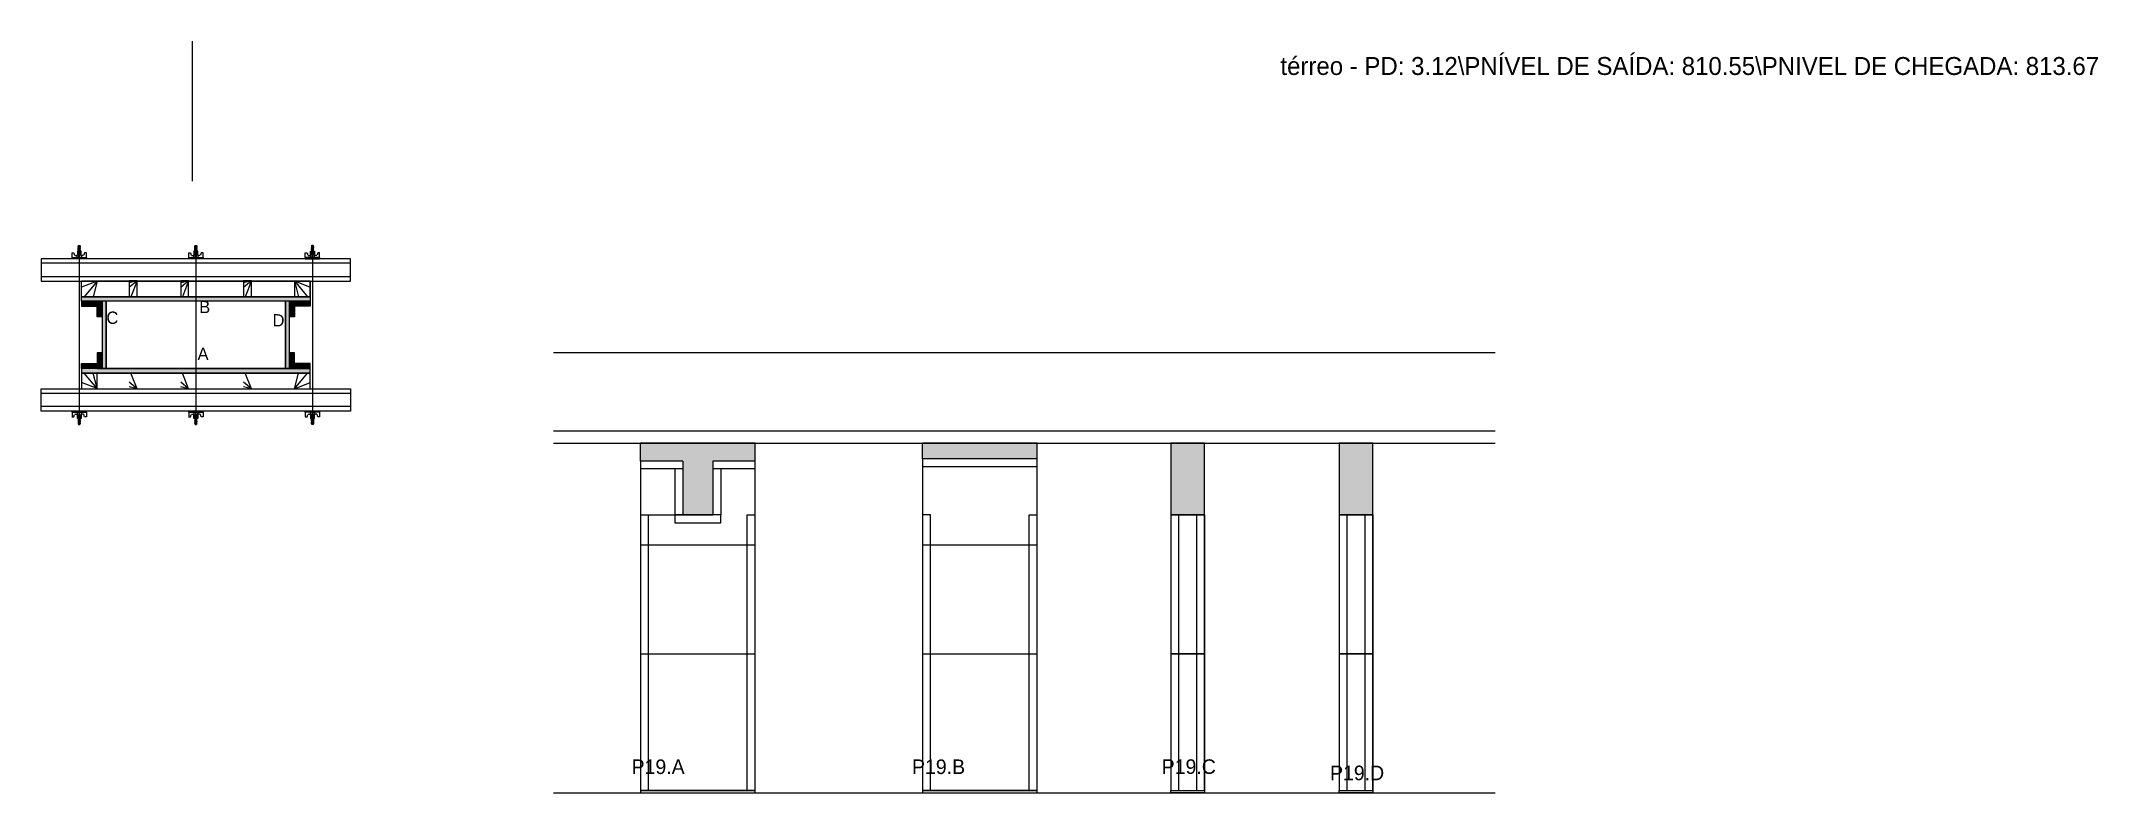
# Model space of a CAD drawing. Header units: metres. Extents: x 14562 to 16396, y 2828 to 3499.
import ezdxf

# ---------------------------------------------------------------- set-up
doc = ezdxf.new("R2010")
doc.units = ezdxf.units.M
for name, color, linetype in [('CHAPA', 7, 'Continuous'), ('COTA', 7, 'Continuous'), ('Hachura', 7, 'Continuous'), ('Madeira', 7, 'Continuous'), ('NIVEL 1° PAV.', 7, 'Continuous'), ('NIVEL 2° PAV.', 7, 'Continuous'), ('NOMENCLATURA', 7, 'Continuous'), ('Nível', 7, 'Continuous'), ('Painéis', 7, 'Continuous'), ('Perfil Metálico', 7, 'Continuous'), ('SARR_2.2x7', 7, 'Continuous'), ('SARRAFO', 7, 'Continuous'), ('Texto Seção', 7, 'Continuous'), ('TEXTO_GERAL', 7, 'Continuous')]:
    doc.layers.add(name, color=color, linetype=linetype)

msp = doc.modelspace()

# ---------------------------------------------------------------- hatches: boundary and pattern name
at = {"layer": 'COTA'}
h = msp.add_hatch(color=7, dxfattribs=at)
h.dxf.hatch_style = 1
h.paths.add_polyline_path([(15160.9, 3124.3), (15198.4, 3124.3), (15198.4, 3124.3), (15198.4, 3140.3), (15198.4, 3140.3), (15096.4, 3140.3), (15096.4, 3140.3), (15096.4, 3124.3), (15096.4, 3124.3), (15133.9, 3124.3), (15133.9, 3124.3), (15133.9, 3076.3), (15133.9, 3076.3), (15160.9, 3076.3), (15160.9, 3076.3), (15160.9, 3124.3)])
h = msp.add_hatch(color=7, dxfattribs=at)
h.dxf.hatch_style = 1
h.paths.add_polyline_path([(15347.9, 3126.3), (15449.9, 3126.3), (15449.9, 3126.3), (15449.9, 3140.3), (15449.9, 3140.3), (15347.9, 3140.3), (15347.9, 3140.3), (15347.9, 3126.3)])
h = msp.add_hatch(color=7, dxfattribs=at)
h.dxf.hatch_style = 1
h.paths.add_polyline_path([(15569.2, 3076.3), (15599.2, 3076.3), (15599.2, 3076.3), (15599.2, 3140.3), (15599.2, 3140.3), (15569.2, 3140.3), (15569.2, 3140.3), (15569.2, 3076.3)])
h = msp.add_hatch(color=7, dxfattribs=at)
h.dxf.hatch_style = 1
h.paths.add_polyline_path([(15719.3, 3076.3), (15749.3, 3076.3), (15749.3, 3076.3), (15749.3, 3140.3), (15749.3, 3140.3), (15719.3, 3140.3), (15719.3, 3140.3), (15719.3, 3076.3)])
at = {"layer": 'Hachura'}
h = msp.add_hatch(color=7, dxfattribs=at)
h.dxf.hatch_style = 1
h.paths.add_polyline_path([(14597.7, 3266.9), (14597.7, 3270.9), (14597.7, 3270.9), (14801.7, 3270.9), (14801.7, 3270.9), (14801.7, 3266.9), (14801.7, 3266.9), (14597.7, 3266.9)])
h = msp.add_hatch(color=7, dxfattribs=at)
h.dxf.hatch_style = 1
h.paths.add_polyline_path([(14597.7, 3266.9), (14597.7, 3270.9), (14597.7, 3270.9), (14801.7, 3270.9), (14801.7, 3270.9), (14801.7, 3266.9), (14801.7, 3266.9), (14597.7, 3266.9)])
h = msp.add_hatch(color=7, dxfattribs=at)
h.dxf.hatch_style = 1
h.paths.add_polyline_path([(14611.7, 3266.9), (14611.7, 3262.5), (14611.7, 3262.5), (14597.7, 3262.5), (14597.7, 3262.5), (14597.7, 3266.9), (14597.7, 3266.9), (14611.7, 3266.9)])
h = msp.add_hatch(color=7, dxfattribs=at)
h.dxf.hatch_style = 1
h.paths.add_polyline_path([(14616.1, 3266.9), (14611.7, 3266.9), (14611.7, 3266.9), (14611.7, 3252.9), (14611.7, 3252.9), (14616.1, 3252.9), (14616.1, 3252.9), (14616.1, 3266.9)])
h = msp.add_hatch(color=7, dxfattribs=at)
h.dxf.hatch_style = 1
h.paths.add_polyline_path([(14619.7, 3266.9), (14616.1, 3266.9), (14616.1, 3266.9), (14616.1, 3206.9), (14616.1, 3206.9), (14619.7, 3206.9), (14619.7, 3206.9), (14619.7, 3266.9)])
h = msp.add_hatch(color=7, dxfattribs=at)
h.dxf.hatch_style = 1
h.paths.add_polyline_path([(14619.7, 3266.9), (14616.1, 3266.9), (14616.1, 3266.9), (14616.1, 3206.9), (14616.1, 3206.9), (14619.7, 3206.9), (14619.7, 3206.9), (14619.7, 3266.9)])
h = msp.add_hatch(color=7, dxfattribs=at)
h.dxf.hatch_style = 1
h.paths.add_polyline_path([(14783.3, 3266.9), (14779.7, 3266.9), (14779.7, 3266.9), (14779.7, 3206.9), (14779.7, 3206.9), (14783.3, 3206.9), (14783.3, 3206.9), (14783.3, 3266.9)])
h = msp.add_hatch(color=7, dxfattribs=at)
h.dxf.hatch_style = 1
h.paths.add_polyline_path([(14783.3, 3266.9), (14779.7, 3266.9), (14779.7, 3266.9), (14779.7, 3206.9), (14779.7, 3206.9), (14783.3, 3206.9), (14783.3, 3206.9), (14783.3, 3266.9)])
h = msp.add_hatch(color=7, dxfattribs=at)
h.dxf.hatch_style = 1
h.paths.add_polyline_path([(14787.7, 3266.9), (14783.3, 3266.9), (14783.3, 3266.9), (14783.3, 3252.9), (14783.3, 3252.9), (14787.7, 3252.9), (14787.7, 3252.9), (14787.7, 3266.9)])
h = msp.add_hatch(color=7, dxfattribs=at)
h.dxf.hatch_style = 1
h.paths.add_polyline_path([(14787.7, 3266.9), (14787.7, 3262.5), (14787.7, 3262.5), (14801.7, 3262.5), (14801.7, 3262.5), (14801.7, 3266.9), (14801.7, 3266.9), (14787.7, 3266.9)])
h = msp.add_hatch(color=7, dxfattribs=at)
h.dxf.hatch_style = 1
h.paths.add_polyline_path([(14611.7, 3206.9), (14611.7, 3211.3), (14611.7, 3211.3), (14597.7, 3211.3), (14597.7, 3211.3), (14597.7, 3206.9), (14597.7, 3206.9), (14611.7, 3206.9)])
h = msp.add_hatch(color=7, dxfattribs=at)
h.dxf.hatch_style = 1
h.paths.add_polyline_path([(14616.1, 3206.9), (14611.7, 3206.9), (14611.7, 3206.9), (14611.7, 3220.9), (14611.7, 3220.9), (14616.1, 3220.9), (14616.1, 3220.9), (14616.1, 3206.9)])
h = msp.add_hatch(color=7, dxfattribs=at)
h.dxf.hatch_style = 1
h.paths.add_polyline_path([(14787.7, 3206.9), (14783.3, 3206.9), (14783.3, 3206.9), (14783.3, 3220.9), (14783.3, 3220.9), (14787.7, 3220.9), (14787.7, 3220.9), (14787.7, 3206.9)])
h = msp.add_hatch(color=7, dxfattribs=at)
h.dxf.hatch_style = 1
h.paths.add_polyline_path([(14787.7, 3206.9), (14787.7, 3211.3), (14787.7, 3211.3), (14801.7, 3211.3), (14801.7, 3211.3), (14801.7, 3206.9), (14801.7, 3206.9), (14787.7, 3206.9)])
h = msp.add_hatch(color=7, dxfattribs=at)
h.dxf.hatch_style = 1
h.paths.add_polyline_path([(14597.7, 3206.9), (14597.7, 3202.9), (14597.7, 3202.9), (14801.7, 3202.9), (14801.7, 3202.9), (14801.7, 3206.9), (14801.7, 3206.9), (14597.7, 3206.9)])
h = msp.add_hatch(color=7, dxfattribs=at)
h.dxf.hatch_style = 1
h.paths.add_polyline_path([(14597.7, 3206.9), (14597.7, 3202.9), (14597.7, 3202.9), (14801.7, 3202.9), (14801.7, 3202.9), (14801.7, 3206.9), (14801.7, 3206.9), (14597.7, 3206.9)])

# ---------------------------------------------------------------- linework, layer by layer
at = {"layer": 'CHAPA', "color": 7, "lineweight": 25}
for points in [[(14597.7, 3266.9), (14597.7, 3270.9), (14801.7, 3270.9), (14801.7, 3266.9)], [(14597.7, 3266.9), (14597.7, 3270.9), (14801.7, 3270.9), (14801.7, 3266.9)], [(14619.7, 3266.9), (14616.1, 3266.9), (14616.1, 3206.9), (14619.7, 3206.9)], [(14619.7, 3266.9), (14616.1, 3266.9), (14616.1, 3206.9), (14619.7, 3206.9)], [(14783.3, 3266.9), (14779.7, 3266.9), (14779.7, 3206.9), (14783.3, 3206.9)], [(14783.3, 3266.9), (14779.7, 3266.9), (14779.7, 3206.9), (14783.3, 3206.9)], [(14597.7, 3206.9), (14597.7, 3202.9), (14801.7, 3202.9), (14801.7, 3206.9)], [(14597.7, 3206.9), (14597.7, 3202.9), (14801.7, 3202.9), (14801.7, 3206.9)]]:
    msp.add_lwpolyline(points, close=True, dxfattribs=at)
at = {"layer": 'COTA', "color": 7, "lineweight": 25}
for p, q in [((15198.4, 3140.3), (15096.4, 3140.3)), ((15096.4, 3124.3), (15096.4, 3140.3)), ((15198.4, 3124.3), (15198.4, 3140.3)), ((15449.9, 3140.3), (15347.9, 3140.3)), ((15347.9, 3126.3), (15347.9, 3140.3)), ((15449.9, 3126.3), (15449.9, 3140.3))]:
    msp.add_line(p, q, dxfattribs=at)
for points in [[(15599.2, 3076.3), (15599.2, 3140.3), (15569.2, 3140.3), (15569.2, 3076.3)], [(15749.3, 3076.3), (15749.3, 3140.3), (15719.3, 3140.3), (15719.3, 3076.3)]]:
    msp.add_lwpolyline(points, dxfattribs=at)
at = {"layer": 'Defpoints', "color": 7, "lineweight": 25}
msp.add_line((14696.7, 3374), (14696.7, 3499), dxfattribs=at)
at = {"layer": 'Hachura', "color": 7, "lineweight": 25}
for p, q in [((14589.2, 3310.1), (14590.9, 3310.1)), ((14589.2, 3305.9), (14602.1, 3305.9)), ((14589.2, 3305.9), (14594.4, 3305.9)), ((14589.3, 3304.9), (14589.3, 3310.1)), ((14602.1, 3304.9), (14589.3, 3304.9)), ((14589.4, 3305.9), (14589.4, 3304.9)), ((14589.6, 3305.9), (14589.6, 3304.9)), ((14589.9, 3305.9), (14589.9, 3304.9)), ((14590.4, 3305.9), (14590.4, 3304.9)), ((14590.9, 3310.1), (14591.5, 3307.9)), ((14591.2, 3305.9), (14591.2, 3304.9)), ((14591.8, 3307.7), (14593.8, 3307.7)), ((14592.7, 3305.9), (14592.7, 3304.9)), ((14601.2, 3304.9), (14593.4, 3304.9)), ((14593.8, 3308.4), (14597.6, 3308.4)), ((14593.8, 3305.9), (14593.8, 3308.4)), ((14595.7, 3305.9), (14593.8, 3305.9)), ((14597.4, 3311.7), (14594, 3311.7)), ((14594, 3311.7), (14594, 3308.4)), ((14597.4, 3311.6), (14594, 3311.6)), ((14594.4, 3305.9), (14595.1, 3305.9)), ((14594.6, 3316), (14596.8, 3314.9)), ((14596.7, 3314.7), (14594.6, 3315.8)), ((14594.6, 3314.9), (14596.8, 3313.8)), ((14596.7, 3313.5), (14594.6, 3314.6)), ((14594.6, 3313.7), (14596.8, 3312.6)), ((14596.7, 3312.4), (14594.6, 3313.4)), ((14595.8, 3311.7), (14594.6, 3312.3)), ((14594.7, 3316.4), (14595, 3316.7)), ((14594.7, 3316.1), (14594.7, 3316.4)), ((14594.7, 3316.4), (14594.7, 3316.4)), ((14596.6, 3316.4), (14594.7, 3316.4)), ((14594.7, 3316.1), (14596.6, 3315.1)), ((14594.7, 3316.1), (14596.6, 3315.1)), ((14594.7, 3314.9), (14594.7, 3315.6)), ((14596.6, 3314.6), (14594.7, 3315.6)), ((14594.7, 3314.9), (14596.6, 3314)), ((14594.7, 3313.8), (14594.7, 3314.4)), ((14596.6, 3313.5), (14594.7, 3314.4)), ((14594.7, 3314.2), (14594.7, 3314.4)), ((14594.7, 3313.8), (14596.6, 3312.8)), ((14594.7, 3312.6), (14594.7, 3313.3)), ((14596.6, 3312.3), (14594.7, 3313.3)), ((14594.7, 3312.6), (14596.6, 3311.7)), ((14595.6, 3311.7), (14594.7, 3312.1)), ((14594.7, 3311.7), (14594.7, 3312.1)), ((14594.7, 3305.5), (14594.7, 3305.7)), ((14594.7, 3305.1), (14594.7, 3305.5)), ((14595, 3316.7), (14596.3, 3316.7)), ((14595.1, 3311.7), (14595.1, 3308.4)), ((14596.6, 3315.8), (14595.3, 3316.4)), ((14595.4, 3305.9), (14595.4, 3307.9)), ((14596.7, 3315.9), (14595.6, 3316.4)), ((14595.7, 3315.7), (14595.7, 3161.9)), ((14595.7, 3305.9), (14595.7, 3304.9)), ((14595.9, 3307.9), (14595.9, 3305.9)), ((14596.1, 3316.4), (14596.8, 3316.1)), ((14596.6, 3316.4), (14596.3, 3316.7)), ((14596.3, 3316.4), (14596.6, 3316.3)), ((14596.6, 3316.3), (14596.6, 3316.4)), ((14596.6, 3315.8), (14596.6, 3315.1)), ((14596.6, 3314), (14596.6, 3314.6)), ((14596.6, 3313.2), (14596.6, 3313.5)), ((14596.6, 3313.2), (14596.6, 3312.8)), ((14596.6, 3312.3), (14596.6, 3311.7)), ((14596.6, 3311.7), (14596.6, 3308.4)), ((14596.7, 3305.7), (14596.7, 3305.3)), ((14597.4, 3308.4), (14597.4, 3311.7)), ((14597.6, 3308.4), (14597.4, 3308.4)), ((14597.6, 3308.4), (14597.4, 3308.4)), ((14597.6, 3308.4), (14597.6, 3305.9)), ((14599.6, 3307.7), (14597.6, 3307.7)), ((14598.7, 3305.9), (14598.7, 3304.9)), ((14600.5, 3310.1), (14599.9, 3307.9)), ((14600.2, 3305.9), (14600.2, 3304.9)), ((14602.1, 3310.1), (14600.5, 3310.1)), ((14601, 3305.9), (14601, 3304.9)), ((14601.5, 3305.9), (14601.5, 3304.9)), ((14601.8, 3305.9), (14601.8, 3304.9)), ((14602, 3305.9), (14602, 3304.9)), ((14602.1, 3305.9), (14602.1, 3310.1)), ((14602.1, 3305.9), (14602.1, 3304.9)), ((14693.2, 3310.1), (14694.9, 3310.1)), ((14693.2, 3305.9), (14706.1, 3305.9)), ((14693.2, 3305.9), (14698.4, 3305.9)), ((14693.3, 3304.9), (14693.3, 3310.1)), ((14706.1, 3304.9), (14693.3, 3304.9)), ((14693.4, 3305.9), (14693.4, 3304.9)), ((14693.6, 3305.9), (14693.6, 3304.9)), ((14693.9, 3305.9), (14693.9, 3304.9)), ((14694.4, 3305.9), (14694.4, 3304.9)), ((14694.9, 3310.1), (14695.5, 3307.9)), ((14695.2, 3305.9), (14695.2, 3304.9)), ((14695.8, 3307.7), (14697.8, 3307.7)), ((14696.7, 3305.9), (14696.7, 3304.9)), ((14705.2, 3304.9), (14697.4, 3304.9)), ((14697.8, 3308.4), (14701.6, 3308.4)), ((14697.8, 3305.9), (14697.8, 3308.4)), ((14699.7, 3305.9), (14697.8, 3305.9)), ((14701.4, 3311.7), (14698, 3311.7)), ((14698, 3311.7), (14698, 3308.4)), ((14701.4, 3311.6), (14698, 3311.6)), ((14698.4, 3305.9), (14699.1, 3305.9)), ((14698.6, 3316), (14700.8, 3314.9)), ((14700.7, 3314.7), (14698.6, 3315.8)), ((14698.6, 3314.9), (14700.8, 3313.8)), ((14700.7, 3313.5), (14698.6, 3314.6)), ((14698.6, 3313.7), (14700.8, 3312.6)), ((14700.7, 3312.4), (14698.6, 3313.4)), ((14699.8, 3311.7), (14698.6, 3312.3)), ((14698.7, 3316.4), (14699, 3316.7)), ((14698.7, 3316.1), (14698.7, 3316.4)), ((14698.7, 3316.4), (14698.7, 3316.4)), ((14700.6, 3316.4), (14698.7, 3316.4)), ((14698.7, 3316.1), (14700.6, 3315.1)), ((14698.7, 3316.1), (14700.6, 3315.1)), ((14698.7, 3314.9), (14698.7, 3315.6)), ((14700.6, 3314.6), (14698.7, 3315.6)), ((14698.7, 3314.9), (14700.6, 3314)), ((14698.7, 3313.8), (14698.7, 3314.4)), ((14700.6, 3313.5), (14698.7, 3314.4)), ((14698.7, 3314.2), (14698.7, 3314.4)), ((14698.7, 3313.8), (14700.6, 3312.8)), ((14698.7, 3312.6), (14698.7, 3313.3)), ((14700.6, 3312.3), (14698.7, 3313.3)), ((14698.7, 3312.6), (14700.6, 3311.7)), ((14699.6, 3311.7), (14698.7, 3312.1)), ((14698.7, 3311.7), (14698.7, 3312.1)), ((14698.7, 3305.5), (14698.7, 3305.7)), ((14698.7, 3305.1), (14698.7, 3305.5)), ((14699, 3316.7), (14700.3, 3316.7)), ((14699.1, 3311.7), (14699.1, 3308.4)), ((14700.6, 3315.8), (14699.3, 3316.4)), ((14699.4, 3305.9), (14699.4, 3307.9)), ((14700.7, 3315.9), (14699.6, 3316.4)), ((14699.7, 3315.7), (14699.7, 3161.9)), ((14699.7, 3305.9), (14699.7, 3304.9)), ((14699.9, 3307.9), (14699.9, 3305.9)), ((14700.1, 3316.4), (14700.8, 3316.1)), ((14700.6, 3316.4), (14700.3, 3316.7)), ((14700.3, 3316.4), (14700.6, 3316.3)), ((14700.6, 3316.3), (14700.6, 3316.4)), ((14700.6, 3315.8), (14700.6, 3315.1)), ((14700.6, 3314), (14700.6, 3314.6)), ((14700.6, 3313.2), (14700.6, 3313.5)), ((14700.6, 3313.2), (14700.6, 3312.8)), ((14700.6, 3312.3), (14700.6, 3311.7)), ((14700.6, 3311.7), (14700.6, 3308.4)), ((14700.7, 3305.7), (14700.7, 3305.3)), ((14701.4, 3308.4), (14701.4, 3311.7)), ((14701.6, 3308.4), (14701.4, 3308.4)), ((14701.6, 3308.4), (14701.4, 3308.4)), ((14701.6, 3308.4), (14701.6, 3305.9)), ((14703.6, 3307.7), (14701.6, 3307.7)), ((14702.7, 3305.9), (14702.7, 3304.9)), ((14704.5, 3310.1), (14703.9, 3307.9)), ((14704.2, 3305.9), (14704.2, 3304.9)), ((14706.1, 3310.1), (14704.5, 3310.1)), ((14705, 3305.9), (14705, 3304.9)), ((14705.5, 3305.9), (14705.5, 3304.9)), ((14705.8, 3305.9), (14705.8, 3304.9)), ((14706, 3305.9), (14706, 3304.9)), ((14706.1, 3305.9), (14706.1, 3310.1)), ((14706.1, 3305.9), (14706.1, 3304.9)), ((14797.3, 3305.9), (14797.3, 3310.1)), ((14797.3, 3310.1), (14798.9, 3310.1)), ((14810.2, 3305.9), (14797.3, 3305.9)), ((14797.3, 3305.9), (14797.3, 3304.9)), ((14797.3, 3304.9), (14810.1, 3304.9)), ((14797.4, 3305.9), (14797.4, 3304.9)), ((14797.6, 3305.9), (14797.6, 3304.9)), ((14797.9, 3305.9), (14797.9, 3304.9)), ((14798.2, 3304.9), (14806, 3304.9)), ((14798.4, 3305.9), (14798.4, 3304.9)), ((14798.9, 3310.1), (14799.5, 3307.9)), ((14799.2, 3305.9), (14799.2, 3304.9)), ((14799.8, 3307.7), (14801.8, 3307.7)), ((14800.7, 3305.9), (14800.7, 3304.9)), ((14805.6, 3308.4), (14801.8, 3308.4)), ((14801.8, 3308.4), (14801.8, 3305.9)), ((14801.8, 3308.4), (14802, 3308.4)), ((14801.8, 3308.4), (14802, 3308.4)), ((14802, 3311.7), (14805.4, 3311.7)), ((14802, 3308.4), (14802, 3311.7)), ((14802, 3311.6), (14805.4, 3311.6)), ((14803.3, 3316.4), (14802.6, 3316.1)), ((14804.8, 3316), (14802.6, 3314.9)), ((14804.8, 3314.9), (14802.6, 3313.8)), ((14804.8, 3313.7), (14802.6, 3312.6)), ((14802.7, 3315.9), (14803.8, 3316.4)), ((14802.7, 3314.7), (14804.8, 3315.8)), ((14802.7, 3313.5), (14804.8, 3314.6)), ((14802.7, 3312.4), (14804.8, 3313.4)), ((14802.7, 3305.7), (14802.7, 3305.3)), ((14802.8, 3316.4), (14803.1, 3316.7)), ((14803.1, 3316.4), (14802.8, 3316.3)), ((14802.8, 3316.3), (14802.8, 3316.4)), ((14802.8, 3315.8), (14804.1, 3316.4)), ((14802.8, 3316.4), (14804.7, 3316.4)), ((14804.7, 3316.1), (14802.8, 3315.1)), ((14804.7, 3316.1), (14802.8, 3315.1)), ((14802.8, 3315.8), (14802.8, 3315.1)), ((14802.8, 3314.6), (14804.7, 3315.6)), ((14804.7, 3314.9), (14802.8, 3314)), ((14802.8, 3314), (14802.8, 3314.6)), ((14802.8, 3313.5), (14804.7, 3314.4)), ((14804.7, 3313.8), (14802.8, 3312.8)), ((14802.8, 3313.2), (14802.8, 3313.5)), ((14802.8, 3312.3), (14804.7, 3313.3)), ((14802.8, 3313.2), (14802.8, 3312.8)), ((14804.7, 3312.6), (14802.8, 3311.7)), ((14802.8, 3312.3), (14802.8, 3311.7)), ((14802.8, 3311.7), (14802.8, 3308.4)), ((14804.4, 3316.7), (14803.1, 3316.7)), ((14803.5, 3307.9), (14803.5, 3305.9)), ((14803.6, 3311.7), (14804.8, 3312.3)), ((14803.7, 3315.7), (14803.7, 3161.9)), ((14803.7, 3305.9), (14805.6, 3305.9)), ((14803.7, 3305.9), (14803.7, 3304.9)), ((14803.8, 3311.7), (14804.7, 3312.1)), ((14804, 3305.9), (14804, 3307.9)), ((14804.3, 3311.7), (14804.3, 3308.4)), ((14805, 3305.9), (14804.3, 3305.9)), ((14804.7, 3316.4), (14804.4, 3316.7)), ((14804.7, 3316.1), (14804.7, 3316.4)), ((14804.7, 3316.4), (14804.7, 3316.4)), ((14804.7, 3314.9), (14804.7, 3315.6)), ((14804.7, 3313.8), (14804.7, 3314.4)), ((14804.7, 3314.2), (14804.7, 3314.4)), ((14804.7, 3312.6), (14804.7, 3313.3)), ((14804.7, 3311.7), (14804.7, 3312.1)), ((14804.7, 3305.5), (14804.7, 3305.7)), ((14804.7, 3305.1), (14804.7, 3305.5)), ((14810.2, 3305.9), (14805, 3305.9)), ((14805.4, 3311.7), (14805.4, 3308.4)), ((14805.6, 3305.9), (14805.6, 3308.4)), ((14807.6, 3307.7), (14805.6, 3307.7)), ((14806.7, 3305.9), (14806.7, 3304.9)), ((14808.5, 3310.1), (14807.9, 3307.9)), ((14808.2, 3305.9), (14808.2, 3304.9)), ((14810.2, 3310.1), (14808.5, 3310.1)), ((14809, 3305.9), (14809, 3304.9)), ((14809.5, 3305.9), (14809.5, 3304.9)), ((14809.8, 3305.9), (14809.8, 3304.9)), ((14810, 3305.9), (14810, 3304.9)), ((14810.1, 3304.9), (14810.1, 3310.1)), ((14589.2, 3168), (14602.1, 3168)), ((14589.2, 3168), (14594.4, 3168)), ((14589.2, 3163.8), (14590.9, 3163.8)), ((14602.1, 3168.9), (14589.3, 3168.9)), ((14589.3, 3168.9), (14589.3, 3163.8)), ((14589.4, 3168), (14589.4, 3169)), ((14589.6, 3168), (14589.6, 3169)), ((14589.9, 3168), (14589.9, 3169)), ((14590.4, 3168), (14590.4, 3169)), ((14590.9, 3163.8), (14591.5, 3166)), ((14591.2, 3168), (14591.2, 3169)), ((14591.8, 3166.2), (14593.8, 3166.2)), ((14592.7, 3168), (14592.7, 3169)), ((14601.2, 3168.9), (14593.4, 3168.9)), ((14595.7, 3168), (14593.8, 3168)), ((14593.8, 3168), (14593.8, 3165.5)), ((14593.8, 3165.5), (14597.6, 3165.5)), ((14594, 3162.2), (14594, 3165.5)), ((14597.4, 3162.3), (14594, 3162.3)), ((14597.4, 3162.2), (14594, 3162.2)), ((14594.4, 3168), (14595.1, 3168)), ((14595.8, 3162.2), (14594.6, 3161.6)), ((14596.7, 3161.5), (14594.6, 3160.4)), ((14594.6, 3160.2), (14596.8, 3161.3)), ((14596.7, 3160.4), (14594.6, 3159.3)), ((14594.6, 3159), (14596.8, 3160.1)), ((14596.7, 3159.2), (14594.6, 3158.1)), ((14594.6, 3157.9), (14596.8, 3159)), ((14594.7, 3168.8), (14594.7, 3168.4)), ((14594.7, 3168.4), (14594.7, 3168.2)), ((14594.7, 3161.3), (14596.6, 3162.2)), ((14595.6, 3162.2), (14594.7, 3161.8)), ((14594.7, 3162.2), (14594.7, 3161.8)), ((14596.6, 3161.6), (14594.7, 3160.6)), ((14594.7, 3161.3), (14594.7, 3160.6)), ((14594.7, 3160.1), (14596.6, 3161.1)), ((14596.6, 3160.4), (14594.7, 3159.5)), ((14594.7, 3160.1), (14594.7, 3159.5)), ((14594.7, 3159), (14596.6, 3159.9)), ((14594.7, 3159.7), (14594.7, 3159.5)), ((14596.6, 3159.3), (14594.7, 3158.3)), ((14594.7, 3159), (14594.7, 3158.3)), ((14594.7, 3157.8), (14596.6, 3158.8)), ((14594.7, 3157.8), (14596.6, 3158.8)), ((14594.7, 3157.8), (14594.7, 3157.5)), ((14594.7, 3157.5), (14594.7, 3157.5)), ((14594.7, 3157.5), (14595, 3157.1)), ((14596.6, 3157.5), (14594.7, 3157.5)), ((14595, 3157.1), (14596.3, 3157.1)), ((14595.1, 3162.2), (14595.1, 3165.5)), ((14596.6, 3158.1), (14595.3, 3157.5)), ((14595.4, 3168), (14595.4, 3166)), ((14596.7, 3158), (14595.6, 3157.5)), ((14595.7, 3168), (14595.7, 3168.9)), ((14595.9, 3166), (14595.9, 3168)), ((14596.1, 3157.5), (14596.8, 3157.8)), ((14596.3, 3157.5), (14596.6, 3157.6)), ((14596.6, 3157.5), (14596.3, 3157.1)), ((14596.6, 3162.2), (14596.6, 3165.5)), ((14596.6, 3161.6), (14596.6, 3162.2)), ((14596.6, 3160.6), (14596.6, 3161.1)), ((14596.6, 3160.6), (14596.6, 3160.4)), ((14596.6, 3159.9), (14596.6, 3159.3)), ((14596.6, 3158.1), (14596.6, 3158.8)), ((14596.6, 3157.6), (14596.6, 3157.5)), ((14596.7, 3168.2), (14596.7, 3168.6)), ((14597.4, 3165.5), (14597.4, 3162.2)), ((14597.6, 3165.5), (14597.4, 3165.5)), ((14597.6, 3165.5), (14597.4, 3165.5)), ((14597.6, 3165.5), (14597.6, 3168)), ((14599.6, 3166.2), (14597.6, 3166.2)), ((14598.7, 3168), (14598.7, 3168.9)), ((14600.5, 3163.8), (14599.9, 3166)), ((14600.2, 3168), (14600.2, 3169)), ((14602.1, 3163.8), (14600.5, 3163.8)), ((14601, 3168), (14601, 3169)), ((14601.5, 3168), (14601.5, 3169)), ((14601.8, 3168), (14601.8, 3169)), ((14602, 3168), (14602, 3169)), ((14602.1, 3168), (14602.1, 3168.9)), ((14602.1, 3168), (14602.1, 3163.8)), ((14693.2, 3168), (14706.1, 3168)), ((14693.2, 3168), (14698.4, 3168)), ((14693.2, 3163.8), (14694.9, 3163.8)), ((14706.1, 3168.9), (14693.3, 3168.9)), ((14693.3, 3168.9), (14693.3, 3163.8)), ((14693.4, 3168), (14693.4, 3169)), ((14693.6, 3168), (14693.6, 3169)), ((14693.9, 3168), (14693.9, 3169)), ((14694.4, 3168), (14694.4, 3169)), ((14694.9, 3163.8), (14695.5, 3166)), ((14695.2, 3168), (14695.2, 3169)), ((14695.8, 3166.2), (14697.8, 3166.2)), ((14696.7, 3168), (14696.7, 3169)), ((14705.2, 3168.9), (14697.4, 3168.9)), ((14699.7, 3168), (14697.8, 3168)), ((14697.8, 3168), (14697.8, 3165.5)), ((14697.8, 3165.5), (14701.6, 3165.5)), ((14698, 3162.2), (14698, 3165.5)), ((14701.4, 3162.3), (14698, 3162.3)), ((14701.4, 3162.2), (14698, 3162.2)), ((14698.4, 3168), (14699.1, 3168)), ((14699.8, 3162.2), (14698.6, 3161.6)), ((14700.7, 3161.5), (14698.6, 3160.4)), ((14698.6, 3160.2), (14700.8, 3161.3)), ((14700.7, 3160.4), (14698.6, 3159.3)), ((14698.6, 3159), (14700.8, 3160.1)), ((14700.7, 3159.2), (14698.6, 3158.1)), ((14698.6, 3157.9), (14700.8, 3159)), ((14698.7, 3168.8), (14698.7, 3168.4)), ((14698.7, 3168.4), (14698.7, 3168.2)), ((14698.7, 3161.3), (14700.6, 3162.2)), ((14699.6, 3162.2), (14698.7, 3161.8)), ((14698.7, 3162.2), (14698.7, 3161.8)), ((14700.6, 3161.6), (14698.7, 3160.6)), ((14698.7, 3161.3), (14698.7, 3160.6)), ((14698.7, 3160.1), (14700.6, 3161.1)), ((14700.6, 3160.4), (14698.7, 3159.5)), ((14698.7, 3160.1), (14698.7, 3159.5)), ((14698.7, 3159), (14700.6, 3159.9)), ((14698.7, 3159.7), (14698.7, 3159.5)), ((14700.6, 3159.3), (14698.7, 3158.3)), ((14698.7, 3159), (14698.7, 3158.3)), ((14698.7, 3157.8), (14700.6, 3158.8)), ((14698.7, 3157.8), (14700.6, 3158.8)), ((14698.7, 3157.8), (14698.7, 3157.5)), ((14698.7, 3157.5), (14698.7, 3157.5)), ((14698.7, 3157.5), (14699, 3157.1)), ((14700.6, 3157.5), (14698.7, 3157.5)), ((14699, 3157.1), (14700.3, 3157.1)), ((14699.1, 3162.2), (14699.1, 3165.5)), ((14700.6, 3158.1), (14699.3, 3157.5)), ((14699.4, 3168), (14699.4, 3166)), ((14700.7, 3158), (14699.6, 3157.5)), ((14699.7, 3168), (14699.7, 3168.9)), ((14699.9, 3166), (14699.9, 3168)), ((14700.1, 3157.5), (14700.8, 3157.8)), ((14700.3, 3157.5), (14700.6, 3157.6)), ((14700.6, 3157.5), (14700.3, 3157.1)), ((14700.6, 3162.2), (14700.6, 3165.5)), ((14700.6, 3161.6), (14700.6, 3162.2)), ((14700.6, 3160.6), (14700.6, 3161.1)), ((14700.6, 3160.6), (14700.6, 3160.4)), ((14700.6, 3159.9), (14700.6, 3159.3)), ((14700.6, 3158.1), (14700.6, 3158.8)), ((14700.6, 3157.6), (14700.6, 3157.5)), ((14700.7, 3168.2), (14700.7, 3168.6)), ((14701.4, 3165.5), (14701.4, 3162.2)), ((14701.6, 3165.5), (14701.4, 3165.5)), ((14701.6, 3165.5), (14701.4, 3165.5)), ((14701.6, 3165.5), (14701.6, 3168)), ((14703.6, 3166.2), (14701.6, 3166.2)), ((14702.7, 3168), (14702.7, 3168.9)), ((14704.5, 3163.8), (14703.9, 3166)), ((14704.2, 3168), (14704.2, 3169)), ((14706.1, 3163.8), (14704.5, 3163.8)), ((14705, 3168), (14705, 3169)), ((14705.5, 3168), (14705.5, 3169)), ((14705.8, 3168), (14705.8, 3169)), ((14706, 3168), (14706, 3169)), ((14706.1, 3168), (14706.1, 3168.9)), ((14706.1, 3168), (14706.1, 3163.8)), ((14797.3, 3168.9), (14810.1, 3168.9)), ((14797.3, 3168), (14797.3, 3168.9)), ((14810.2, 3168), (14797.3, 3168)), ((14797.3, 3168), (14797.3, 3163.8)), ((14797.3, 3163.8), (14798.9, 3163.8)), ((14797.4, 3168), (14797.4, 3169)), ((14797.6, 3168), (14797.6, 3169)), ((14797.9, 3168), (14797.9, 3169)), ((14798.2, 3168.9), (14806, 3168.9)), ((14798.4, 3168), (14798.4, 3169)), ((14798.9, 3163.8), (14799.5, 3166)), ((14799.2, 3168), (14799.2, 3169)), ((14799.8, 3166.2), (14801.8, 3166.2)), ((14800.7, 3168), (14800.7, 3168.9)), ((14801.8, 3165.5), (14801.8, 3168)), ((14805.6, 3165.5), (14801.8, 3165.5)), ((14801.8, 3165.5), (14802, 3165.5)), ((14801.8, 3165.5), (14802, 3165.5)), ((14802, 3165.5), (14802, 3162.2)), ((14802, 3162.3), (14805.4, 3162.3)), ((14802, 3162.2), (14805.4, 3162.2)), ((14804.8, 3160.2), (14802.6, 3161.3)), ((14804.8, 3159), (14802.6, 3160.1)), ((14804.8, 3157.9), (14802.6, 3159)), ((14803.3, 3157.5), (14802.6, 3157.8)), ((14802.7, 3168.2), (14802.7, 3168.6)), ((14802.7, 3161.5), (14804.8, 3160.4)), ((14802.7, 3160.4), (14804.8, 3159.3)), ((14802.7, 3159.2), (14804.8, 3158.1)), ((14802.7, 3158), (14803.8, 3157.5)), ((14802.8, 3162.2), (14802.8, 3165.5)), ((14802.8, 3161.6), (14802.8, 3162.2)), ((14804.7, 3161.3), (14802.8, 3162.2)), ((14802.8, 3161.6), (14804.7, 3160.6)), ((14802.8, 3160.6), (14802.8, 3161.1)), ((14804.7, 3160.1), (14802.8, 3161.1)), ((14802.8, 3160.6), (14802.8, 3160.4)), ((14802.8, 3160.4), (14804.7, 3159.5)), ((14802.8, 3159.9), (14802.8, 3159.3)), ((14804.7, 3159), (14802.8, 3159.9)), ((14802.8, 3159.3), (14804.7, 3158.3)), ((14804.7, 3157.8), (14802.8, 3158.8)), ((14802.8, 3158.1), (14802.8, 3158.8)), ((14804.7, 3157.8), (14802.8, 3158.8)), ((14802.8, 3158.1), (14804.1, 3157.5)), ((14803.1, 3157.5), (14802.8, 3157.6)), ((14802.8, 3157.6), (14802.8, 3157.5)), ((14802.8, 3157.5), (14803.1, 3157.1)), ((14802.8, 3157.5), (14804.7, 3157.5)), ((14804.4, 3157.1), (14803.1, 3157.1)), ((14803.5, 3166), (14803.5, 3168)), ((14803.6, 3162.2), (14804.8, 3161.6)), ((14803.7, 3168), (14803.7, 3168.9)), ((14803.7, 3168), (14805.6, 3168)), ((14803.8, 3162.2), (14804.7, 3161.8)), ((14804, 3168), (14804, 3166)), ((14805, 3168), (14804.3, 3168)), ((14804.3, 3162.2), (14804.3, 3165.5)), ((14804.7, 3157.5), (14804.4, 3157.1)), ((14804.7, 3168.8), (14804.7, 3168.4)), ((14804.7, 3168.4), (14804.7, 3168.2)), ((14804.7, 3162.2), (14804.7, 3161.8)), ((14804.7, 3161.3), (14804.7, 3160.6)), ((14804.7, 3160.1), (14804.7, 3159.5)), ((14804.7, 3159.7), (14804.7, 3159.5)), ((14804.7, 3159), (14804.7, 3158.3)), ((14804.7, 3157.8), (14804.7, 3157.5)), ((14804.7, 3157.5), (14804.7, 3157.5)), ((14810.2, 3168), (14805, 3168)), ((14805.4, 3162.2), (14805.4, 3165.5)), ((14805.6, 3168), (14805.6, 3165.5)), ((14807.6, 3166.2), (14805.6, 3166.2)), ((14806.7, 3168), (14806.7, 3169)), ((14808.5, 3163.8), (14807.9, 3166)), ((14808.2, 3168), (14808.2, 3169)), ((14810.2, 3163.8), (14808.5, 3163.8)), ((14809, 3168), (14809, 3169)), ((14809.5, 3168), (14809.5, 3169)), ((14809.8, 3168), (14809.8, 3169)), ((14810, 3168), (14810, 3169)), ((14810.1, 3168.9), (14810.1, 3163.8))]:
    msp.add_line(p, q, dxfattribs=at)
at = {"layer": 'Madeira', "color": 7, "lineweight": 25}
for p, q in [((14611.7, 3284.9), (14597.7, 3279.5)), ((14611.7, 3284.9), (14600.2, 3271)), ((14611.7, 3284.9), (14608.2, 3270.9)), ((14647.2, 3285), (14640.2, 3279.2)), ((14647.2, 3285), (14640.2, 3283.2)), ((14647.2, 3285), (14641.8, 3271)), ((14693.2, 3285), (14686.2, 3279.2)), ((14693.2, 3285), (14686.2, 3283.2)), ((14693.2, 3285), (14687.8, 3271)), ((14749.2, 3285), (14742.2, 3279.2)), ((14749.2, 3285), (14742.2, 3283.2)), ((14749.2, 3285), (14743.8, 3271)), ((14787.7, 3285), (14799.2, 3271)), ((14787.7, 3285), (14791.2, 3271)), ((14787.7, 3285), (14801.7, 3279.5)), ((14611.7, 3189), (14597.7, 3194.4)), ((14611.7, 3189), (14600.2, 3202.9)), ((14611.7, 3189), (14608.2, 3202.9)), ((14647.2, 3188.9), (14640.2, 3194.7)), ((14647.2, 3188.9), (14641.8, 3202.9)), ((14693.2, 3188.9), (14686.2, 3194.7)), ((14693.2, 3188.9), (14687.8, 3202.9)), ((14749.2, 3188.9), (14742.2, 3194.7)), ((14749.2, 3188.9), (14743.8, 3202.9)), ((14787.7, 3188.9), (14799.2, 3202.9)), ((14787.7, 3188.9), (14791.2, 3202.9)), ((14787.7, 3188.9), (14801.7, 3194.4)), ((14647.2, 3188.9), (14640.2, 3190.7)), ((14693.2, 3188.9), (14686.2, 3190.7)), ((14749.2, 3188.9), (14742.2, 3190.7))]:
    msp.add_line(p, q, dxfattribs=at)
for points in [[(14801.7, 3285), (14801.7, 3271), (14597.7, 3271), (14597.7, 3285)], [(14647.2, 3285), (14640.2, 3285), (14640.2, 3271), (14647.2, 3271)], [(14693.2, 3285), (14686.2, 3285), (14686.2, 3271), (14693.2, 3271)], [(14749.2, 3285), (14742.2, 3285), (14742.2, 3271), (14749.2, 3271)], [(14787.7, 3285), (14787.7, 3271), (14801.7, 3270.9), (14801.7, 3284.9)], [(14611.7, 3189), (14611.7, 3203), (14597.7, 3202.9), (14597.7, 3188.9)], [(14801.7, 3188.9), (14801.7, 3202.9), (14597.7, 3202.9), (14597.7, 3188.9)]]:
    msp.add_lwpolyline(points, close=True, dxfattribs=at)
at = {"layer": 'NIVEL 1° PAV.', "color": 7, "lineweight": 25}
msp.add_line((15018.6, 3221.3), (15858.5, 3221.3), dxfattribs=at)
at = {"layer": 'NIVEL 2° PAV.', "color": 7, "lineweight": 25}
msp.add_line((15018.6, 3151.3), (15858.5, 3151.3), dxfattribs=at)
at = {"layer": 'Nível', "color": 7, "lineweight": 25}
for p, q in [((15018.6, 3140.3), (15858.5, 3140.3)), ((15018.6, 2828.3), (15858.5, 2828.3))]:
    msp.add_line(p, q, dxfattribs=at)
at = {"layer": 'Painéis', "color": 7, "lineweight": 25}
for p, q in [((15133.9, 3124.3), (15096.4, 3124.3)), ((15096.4, 3124.3), (15096.4, 3076.3)), ((15133.9, 3124.3), (15133.9, 3076.3)), ((15198.4, 3124.3), (15160.9, 3124.3)), ((15160.9, 3124.3), (15160.9, 3076.3)), ((15198.4, 2828.3), (15198.4, 3124.3)), ((15347.9, 3126.3), (15347.9, 2828.3)), ((15449.9, 3126.3), (15347.9, 3126.3)), ((15449.9, 2828.3), (15449.9, 3126.3)), ((15096.4, 3076.3), (15096.4, 2828.3)), ((15096.4, 3076.3), (15160.9, 3076.3)), ((15569.2, 3076.3), (15569.2, 2830.3)), ((15569.2, 3076.3), (15599.2, 3076.3)), ((15599.2, 3076.3), (15569.2, 3076.3)), ((15599.2, 3076.3), (15569.2, 3076.3)), ((15599.2, 3076.3), (15569.2, 3076.3)), ((15599.2, 2830.3), (15599.2, 3076.3)), ((15599.2, 3076.3), (15599.2, 2830.3)), ((15719.3, 3076.3), (15719.3, 2830.3)), ((15719.3, 3076.3), (15749.3, 3076.3)), ((15749.3, 3076.3), (15719.3, 3076.3)), ((15749.3, 3076.3), (15719.3, 3076.3)), ((15749.3, 3076.3), (15719.3, 3076.3)), ((15749.3, 2830.3), (15749.3, 3076.3)), ((15749.3, 3076.3), (15749.3, 2830.3)), ((15198.4, 3049.3), (15096.4, 3049.3)), ((15449.9, 3049.3), (15347.9, 3049.3)), ((15096.4, 2952.3), (15198.4, 2952.3)), ((15347.9, 2952.3), (15449.9, 2952.3)), ((15569.2, 2952.3), (15599.2, 2952.3)), ((15599.2, 2952.3), (15569.2, 2952.3)), ((15599.2, 2952.3), (15569.2, 2952.3)), ((15599.2, 2952.3), (15569.2, 2952.3)), ((15719.3, 2952.3), (15749.3, 2952.3)), ((15749.3, 2952.3), (15719.3, 2952.3)), ((15749.3, 2952.3), (15719.3, 2952.3)), ((15749.3, 2952.3), (15719.3, 2952.3)), ((15096.4, 2830.3), (15198.4, 2830.3)), ((15347.9, 2830.3), (15449.9, 2830.3)), ((15569.2, 2830.3), (15599.2, 2830.3)), ((15719.3, 2830.3), (15749.3, 2830.3))]:
    msp.add_line(p, q, dxfattribs=at)
for points in [[(14779.7, 3206.9), (14779.7, 3266.9), (14619.7, 3266.9), (14619.7, 3206.9)], [(15198.4, 2830.3), (15096.4, 2830.3), (15096.4, 2828.3), (15198.4, 2828.3)], [(15449.9, 2830.3), (15347.9, 2830.3), (15347.9, 2828.3), (15449.9, 2828.3)], [(15569.2, 2830.3), (15599.2, 2830.3), (15599.2, 2828.3), (15569.2, 2828.3)], [(15719.3, 2830.3), (15749.3, 2830.3), (15749.3, 2828.3), (15719.3, 2828.3)]]:
    msp.add_lwpolyline(points, close=True, dxfattribs=at)
at = {"layer": 'Perfil Metálico', "color": 7, "lineweight": 25}
for points in [[(14561.7, 3304.9), (14561.7, 3284.9), (14837.7, 3284.9), (14837.7, 3304.9)], [(14837.7, 3288.9), (14837.7, 3300.9), (14561.7, 3300.9), (14561.7, 3288.9)], [(14561.7, 3168.9), (14561.7, 3188.9), (14837.7, 3188.9), (14837.7, 3168.9)], [(14837.7, 3184.9), (14837.7, 3172.9), (14561.7, 3172.9), (14561.7, 3184.9)]]:
    msp.add_lwpolyline(points, close=True, dxfattribs=at)
at = {"layer": 'SARR_2.2x7', "color": 7, "lineweight": 25}
for p, q in [((15449.9, 3119.3), (15347.9, 3119.3)), ((15133.9, 3117.3), (15096.4, 3117.3)), ((15126.9, 3117.3), (15126.9, 3076.3)), ((15198.4, 3117.3), (15160.9, 3117.3)), ((15167.9, 3117.3), (15167.9, 3076.3)), ((15103.4, 3076.3), (15103.4, 3076.3)), ((15103.4, 3049.3), (15103.4, 3076.3)), ((15126.9, 3076.3), (15126.9, 3069.3)), ((15167.9, 3076.3), (15126.9, 3076.3)), ((15126.9, 3069.3), (15167.9, 3069.3)), ((15167.9, 3069.3), (15167.9, 3076.3)), ((15191.4, 3076.3), (15191.4, 3076.3)), ((15191.4, 3049.3), (15191.4, 3076.3)), ((15191.4, 3076.3), (15198.4, 3076.3)), ((15354.9, 3076.3), (15347.9, 3076.3)), ((15354.9, 3076.3), (15354.9, 3076.3)), ((15354.9, 3049.3), (15354.9, 3076.3)), ((15442.9, 3076.3), (15442.9, 3076.3)), ((15442.9, 3049.3), (15442.9, 3076.3)), ((15442.9, 3076.3), (15449.9, 3076.3)), ((15576.2, 3076.3), (15576.2, 2830.3)), ((15576.2, 3076.3), (15576.2, 3076.3)), ((15576.2, 3076.3), (15576.2, 3076.3)), ((15592.2, 3076.3), (15592.2, 2830.3)), ((15592.2, 3076.3), (15592.2, 3076.3)), ((15592.2, 3076.3), (15592.2, 3076.3)), ((15726.3, 3076.3), (15726.3, 2830.3)), ((15726.3, 3076.3), (15726.3, 3076.3)), ((15726.3, 3076.3), (15726.3, 3076.3)), ((15742.3, 3076.3), (15742.3, 2830.3)), ((15742.3, 3076.3), (15742.3, 3076.3)), ((15742.3, 3076.3), (15742.3, 3076.3)), ((15103.4, 2952.3), (15103.4, 3049.3)), ((15191.4, 2952.3), (15191.4, 3049.3)), ((15354.9, 2952.3), (15354.9, 3049.3)), ((15442.9, 2952.3), (15442.9, 3049.3)), ((15103.4, 2830.3), (15103.4, 2952.3)), ((15191.4, 2830.3), (15191.4, 2952.3)), ((15354.9, 2830.3), (15354.9, 2952.3)), ((15442.9, 2830.3), (15442.9, 2952.3)), ((15576.2, 2952.3), (15576.2, 2952.3)), ((15576.2, 2952.3), (15576.2, 2952.3)), ((15592.2, 2952.3), (15592.2, 2952.3)), ((15592.2, 2952.3), (15592.2, 2952.3)), ((15726.3, 2952.3), (15726.3, 2952.3)), ((15726.3, 2952.3), (15726.3, 2952.3)), ((15742.3, 2952.3), (15742.3, 2952.3)), ((15742.3, 2952.3), (15742.3, 2952.3)), ((15103.4, 2830.3), (15103.4, 2830.3)), ((15191.4, 2830.3), (15191.4, 2830.3)), ((15354.9, 2830.3), (15354.9, 2830.3)), ((15442.9, 2830.3), (15442.9, 2830.3))]:
    msp.add_line(p, q, dxfattribs=at)
at = {"layer": 'SARRAFO', "color": 7, "lineweight": 25}
for points in [[(14597.7, 3262.5), (14611.7, 3262.5), (14611.7, 3266.9), (14597.7, 3266.9)], [(14611.7, 3252.9), (14611.7, 3266.9), (14616.1, 3266.9), (14616.1, 3252.9)], [(14783.3, 3252.9), (14783.3, 3266.9), (14787.7, 3266.9), (14787.7, 3252.9)], [(14801.7, 3262.5), (14787.7, 3262.5), (14787.7, 3266.9), (14801.7, 3266.9)], [(14597.7, 3211.3), (14611.7, 3211.3), (14611.7, 3206.9), (14597.7, 3206.9)], [(14611.7, 3220.9), (14611.7, 3206.9), (14616.1, 3206.9), (14616.1, 3220.9)], [(14783.3, 3220.9), (14783.3, 3206.9), (14787.7, 3206.9), (14787.7, 3220.9)], [(14801.7, 3211.3), (14787.7, 3211.3), (14787.7, 3206.9), (14801.7, 3206.9)]]:
    msp.add_lwpolyline(points, close=True, dxfattribs=at)

# ---------------------------------------------------------------- texts
at = {"layer": 'NOMENCLATURA', "color": 7, "lineweight": 25}
msp.add_text('térreo - PD: 3.12\\PNÍVEL DE SAÍDA: 810.55\\PNIVEL DE CHEGADA: 813.67', height=16, dxfattribs=at).set_placement((15667, 3468.8))
at = {"layer": 'Texto Seção', "color": 7, "lineweight": 25}
for s, p in [('P19.A', (15088.3, 2845.1)), ('P19.B', (15338.4, 2845.1)), ('P19.C', (15561.1, 2845.2)), ('P19.D', (15711.2, 2839.6))]:
    msp.add_text(s, height=13, dxfattribs=at).set_placement(p)
at = {"layer": 'TEXTO_GERAL', "color": 7, "lineweight": 25}
for s, p in [('B', (14702.7, 3256.3)), ('C', (14619.9, 3246.7)), ('D', (14768.1, 3244.4)), ('A', (14701.2, 3214.5))]:
    msp.add_text(s, height=11, dxfattribs=at).set_placement(p)

doc.saveas('drawing.dxf')
